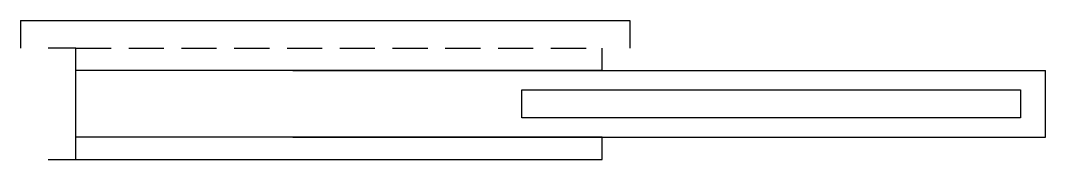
# Model space of a CAD drawing. Header units: millimetres. Extents: x -407 to -222, y 694 to 719.
import ezdxf

# ---------------------------------------------------------------- set-up
doc = ezdxf.new("R2010")
doc.units = ezdxf.units.MM
doc.linetypes.add('HIDDEN', pattern=[9.525, 6.35, -3.175])

msp = doc.modelspace()

# ---------------------------------------------------------------- linework, layer by layer
for p, q in [((-406.72, 719.35), (-296.72, 719.35)), ((-406.72, 719.35), (-406.72, 714.35)), ((-296.72, 719.35), (-296.72, 714.35)), ((-396.72, 714.35), (-401.72, 714.35)), ((-396.72, 694.35), (-396.72, 714.35)), ((-301.72, 710.35), (-301.72, 714.35)), ((-301.72, 710.35), (-396.72, 710.35)), ((-357.57, 710.35), (-221.72, 710.35)), ((-221.72, 698.35), (-221.72, 710.35)), ((-221.72, 710.35), (-221.72, 710.35)), ((-301.72, 698.35), (-396.72, 698.35)), ((-357.57, 698.35), (-221.72, 698.35)), ((-301.72, 694.35), (-301.72, 698.35)), ((-401.72, 694.35), (-301.72, 694.35))]:
    msp.add_line(p, q)
at = {"linetype": 'HIDDEN'}
msp.add_line((-396.72, 714.35), (-301.72, 714.35), dxfattribs=at)
msp.add_lwpolyline([(-316.25, 701.85), (-316.25, 706.85), (-226.25, 706.85), (-226.25, 701.85)], close=True)

doc.saveas('drawing.dxf')
